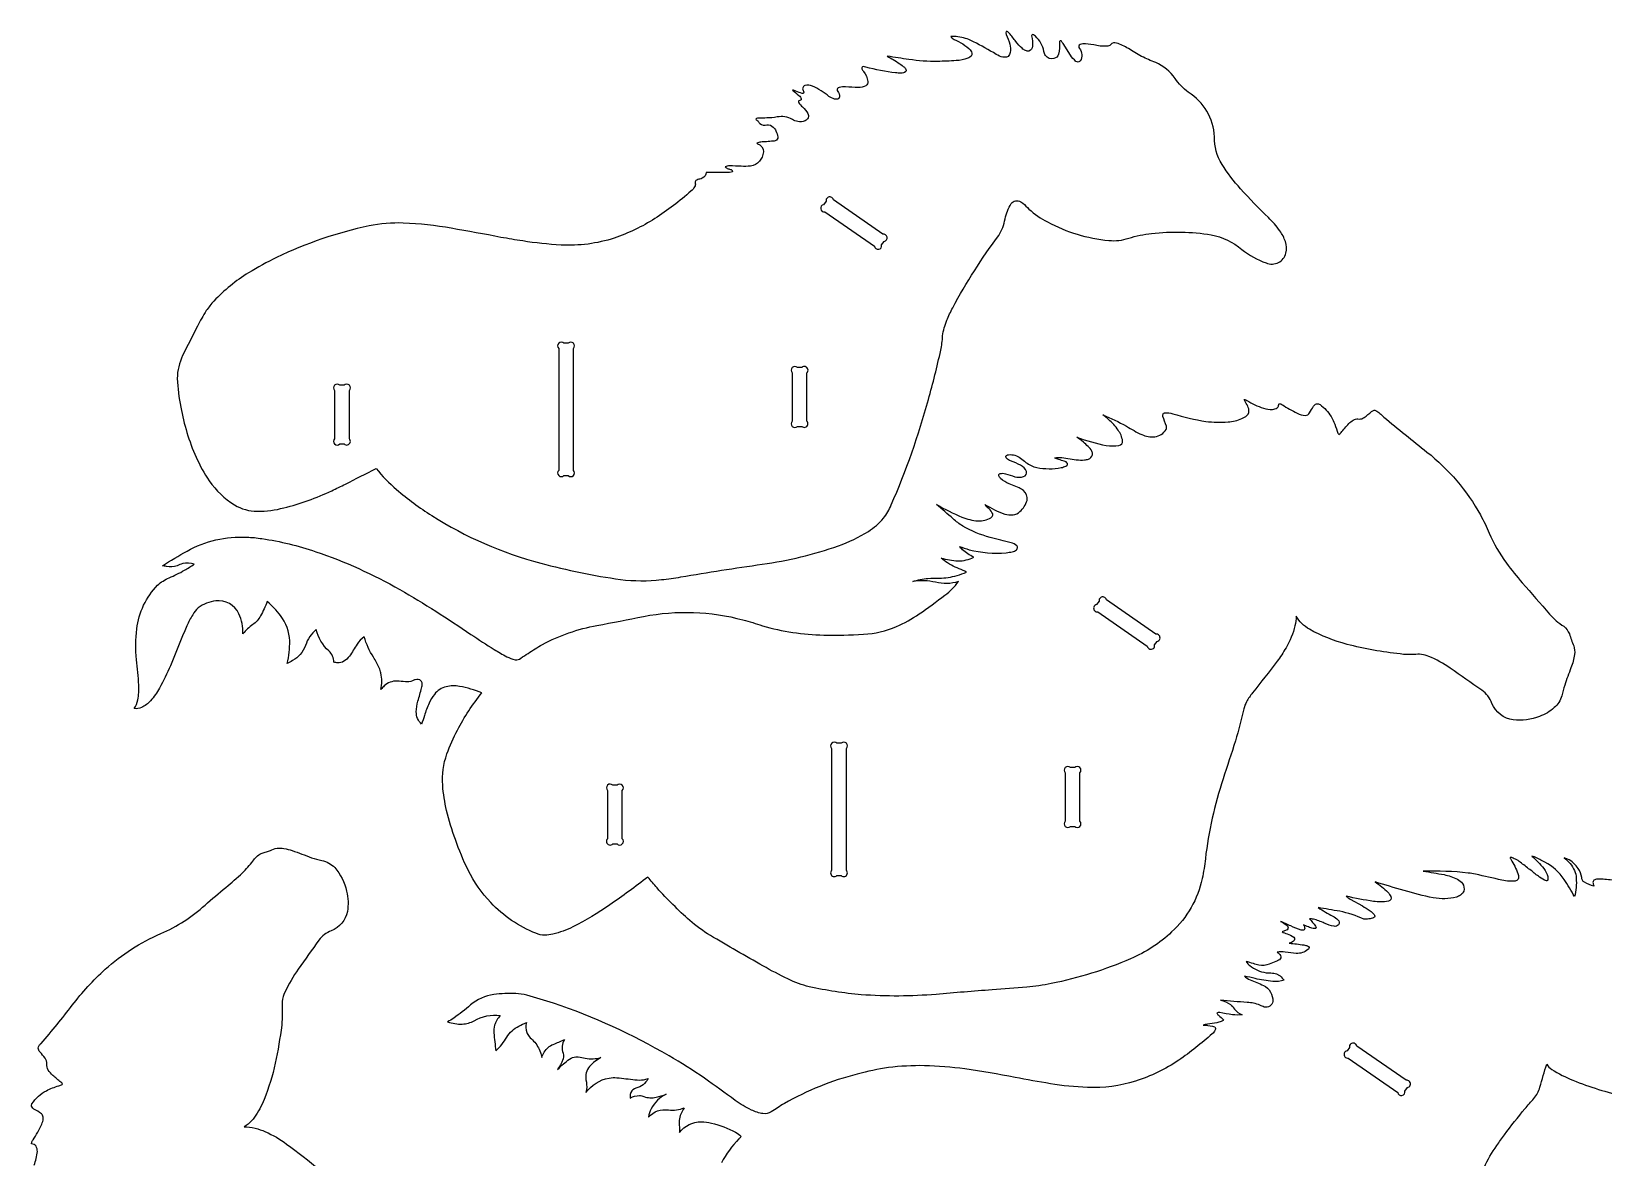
# Model space of a CAD drawing. Extents: x 0 to 56, y 0 to 52.4.
# Drawn here: x 9.13 to 35.87, y 33.21 to 52.36 of the extents above; entities that cross this region are included whole.
import ezdxf

# ---------------------------------------------------------------- set-up
doc = ezdxf.new("R2010")
doc.units = 0
doc.header["$MEASUREMENT"] = 0
doc.layers.get('0').update_dxf_attribs({"linetype": 'CONTINUOUS'})

msp = doc.modelspace()

# ---------------------------------------------------------------- linework, layer by layer
for points in [[(20.496, 49.846, 0.142837), (20.428, 49.821, 0.299758), (20.417, 49.777, -0.225991), (20.407, 49.716, -0.09232), (20.345, 49.642, -0.037544), (19.731, 49.175, -0.058932), (19.04, 48.844, -0.093512), (18.135, 48.725, -0.024982), (17.482, 48.794, -0.007114), (17.112, 48.856, 0.004603), (16.268, 49.01, 0.031877), (15.451, 49.099, 0.057032), (14.868, 49.051, 0.058995), (13.296, 48.514, 0.023354), (12.819, 48.253, 0.06408), (12.23, 47.773, 0.034102), (12.1, 47.61, 0.023633), (11.95, 47.345, 0.001351), (11.697, 46.845, 0.109745), (11.606, 46.455, 0.040663), (11.666, 45.968, 0.059281), (11.926, 45.117, 0.04222), (12.151, 44.713, 0.096163), (12.577, 44.306, 0.136015), (12.968, 44.197, 0.061795), (13.42, 44.255, 0.049026), (14.234, 44.547, 0.008195), (14.468, 44.66, 0.004886), (14.987, 44.926, 0.047739), (15.336, 44.568, 0.038445), (15.938, 44.124, 0.077962), (17.79, 43.315, 0.03169), (19.147, 43.037, 0.059083), (19.842, 43.035, 0.01782), (20.171, 43.08, -0.008067), (21.558, 43.296, 0.04967), (22.852, 43.609, 0.051387), (23.363, 43.855, 0.07159), (23.619, 44.078, 0.062994), (23.751, 44.305, 0.035702), (24.385, 46.099, 0.013722), (24.594, 46.935, 0.033619), (24.626, 47.179, -0.072498), (24.697, 47.445, -0.031161), (24.798, 47.659, -0.035937), (25.58, 48.889, 0.11535), (25.687, 49.169, -0.084781), (25.79, 49.429, -0.375127), (25.955, 49.462, -0.065697), (25.99, 49.438, -0.019998), (26.093, 49.337, 0.06837), (26.409, 49.117, 0.098197), (27.453, 48.803, 0.104378), (27.791, 48.841, -0.059936), (28.181, 48.919, -0.072381), (29.193, 48.898, -0.13522), (29.716, 48.65, 0.075756), (30.127, 48.42, 0.211381), (30.342, 48.427, 0.215333), (30.464, 48.587, 0.155186), (30.457, 48.784, 0.070609), (30.362, 48.967, 0.044923), (30.168, 49.192, -0.016436), (29.694, 49.681, -0.040496), (29.379, 50.096, -0.146493), (29.251, 50.567, 0.244161), (28.805, 51.324, -0.101004), (28.581, 51.56, 0.138306), (28.25, 51.831, -0.029463), (28.011, 51.934, -0.01419), (27.786, 52.066, 0.055098), (27.585, 52.16, 0.319688), (27.484, 52.131, -0.156111), (27.422, 52.106, -0.073955), (27.196, 52.13, 0.048158), (27.009, 52.145, 0.059129), (26.967, 52.137, 0.526747), (26.955, 52.066, -0.312495), (26.968, 51.858, -0.421085), (26.893, 51.848, -0.065588), (26.8, 51.956), (26.674, 52.155, -0.052954), (26.648, 52.191, 0.511332), (26.62, 52.192, 0.18989), (26.614, 52.177, -0.073247), (26.598, 51.972, -0.294765), (26.516, 51.898, -0.358757), (26.375, 51.951, -0.085538), (26.348, 52.017, 0.156816), (26.204, 52.279, 0.046439), (26.174, 52.302, 0.533494), (26.14, 52.282, -0.079446), (26.155, 52.106, -0.297828), (26.094, 52.024, -0.169332), (26.038, 52.031, -0.089949), (25.976, 52.071, -0.03812), (25.872, 52.187, -0.002892), (25.76, 52.33, 0.199713), (25.707, 52.358, 0.161984), (25.707, 52.307, -0.035241), (25.768, 52.141, -0.09194), (25.776, 52.001, -0.17602), (25.741, 51.934, -0.101386), (25.713, 51.92, -0.145417), (25.591, 51.94, -0.035253), (25.489, 51.997, 0.020019), (25.103, 52.206, 0.079414), (24.855, 52.272, 0.041662), (24.767, 52.272, 0.196999), (24.787, 52.243, 0.00418), (24.933, 52.166, -0.042823), (25.071, 52.07, -0.075371), (25.117, 52.012, -0.381176), (25.091, 51.919, -0.07786), (25.054, 51.901, -0.076994), (24.854, 51.861, -0.005823), (24.542, 51.847, -0.037168), (24.051, 51.881, -0.00915), (23.685, 51.937, 0.032734), (23.787, 51.881, -0.029272), (23.895, 51.806, -0.051916), (23.976, 51.748, -0.111328), (24.006, 51.7, -0.281222), (23.998, 51.674, -0.174885), (23.916, 51.648, -0.043748), (23.825, 51.654, -0.03235), (23.32, 51.749, 0.055775), (23.278, 51.761, 0.53975), (23.252, 51.723, 0.090686), (23.28, 51.679, -0.117087), (23.356, 51.507, -0.270419), (23.32, 51.433, -0.129193), (23.192, 51.402, -0.004521), (22.976, 51.415, 0.050816), (22.866, 51.406, 0.450055), (22.834, 51.354, 0.148034), (22.853, 51.319, -0.331922), (22.858, 51.218, -0.125177), (22.842, 51.207, -0.167581), (22.736, 51.228, -0.039156), (22.692, 51.254, 0.063094), (22.412, 51.428, 0.147875), (22.282, 51.437, 0.531295), (22.26, 51.344, -0.295731), (22.258, 51.306, -0.218572), (22.238, 51.304, -0.053055), (22.129, 51.344, 0.04586), (22.073, 51.359, 0.030592), (22.182, 51.268, -0.141728), (22.221, 51.212, -0.341933), (22.206, 51.187, -0.082451), (22.182, 51.177, 0.467813), (22.178, 51.146, 0.060776), (22.244, 51.073, -0.065831), (22.333, 50.963, -0.439605), (22.286, 50.839, -0.177985), (22.161, 50.826, -0.084436), (22.07, 50.861, 0.182455), (21.809, 50.903, -0.044623), (21.635, 50.886, -0.014495), (21.492, 50.883, 0.117121), (21.459, 50.876, 0.10902), (21.446, 50.865, 0.044578), (21.48, 50.836, 0.022359), (21.517, 50.791, 0.237887), (21.636, 50.77, -0.234438), (21.744, 50.729, -0.100177), (21.789, 50.665, -0.098276), (21.824, 50.564, -0.334011), (21.778, 50.497, -0.093893), (21.741, 50.49, 0.046442), (21.629, 50.481, -0.006097), (21.532, 50.477, 0.096081), (21.465, 50.459, 0.139469), (21.475, 50.448, -0.356492), (21.576, 50.308, -0.353544), (21.357, 50.068, -0.049224), (21.199, 50.065, 0.008852), (21.001, 50.071, 0.12059), (20.924, 50.053, 0.054751), (20.977, 50.021, -0.032943), (21.028, 50.008, -0.283515), (21.054, 49.972, -0.091176), (20.95, 49.958, 0.010028), (20.845, 49.961, -0.004296), (20.604, 49.961, -0.277745), (20.536, 49.86, -0.083981)], [(22.624, 49.288), (23.465, 48.704, 1), (23.588, 48.727), (23.63, 48.787, 1), (23.607, 48.91), (22.767, 49.493, 1), (22.644, 49.471), (22.602, 49.411, 1)], [(18.095, 46.966), (18.095, 44.893, 1), (18.183, 44.805), (18.256, 44.805, 1), (18.345, 44.893), (18.345, 46.966, 1), (18.256, 47.055), (18.183, 47.055, 1)], [(22.067, 46.552), (22.067, 45.729, 1), (22.156, 45.641), (22.229, 45.641, 1), (22.317, 45.729), (22.317, 46.552, 1), (22.229, 46.641), (22.156, 46.641, 1)], [(14.283, 46.253), (14.283, 45.43, 1), (14.371, 45.342), (14.444, 45.342, 1), (14.533, 45.43), (14.533, 46.253, 1), (14.444, 46.342), (14.371, 46.342, 1)], [(17.818, 41.932, -0.079043), (18.746, 42.254, 0.003836), (19.539, 42.41, -0.112726), (21.228, 42.35, -0.018382), (21.56, 42.251, 0.066441), (22.604, 42.092, 0.018178), (23.281, 42.105, 0.088482), (23.839, 42.239, 0.055063), (24.225, 42.45, 0.006398), (24.666, 42.769, 0.080548), (24.893, 43.002, -0.151445), (24.507, 42.991, 0.085207), (24.118, 43.004, -0.049272), (24.376, 43.055, -0.020161), (24.567, 43.059, 0.066512), (24.871, 43.106, 0.011947), (25.032, 43.159, 0.051817), (24.975, 43.192, -0.048321), (24.71, 43.319, -0.039551), (24.601, 43.402, 0.062515), (24.888, 43.353, 0.119061), (25.155, 43.416, -0.067947), (24.964, 43.544, -0.031119), (24.911, 43.599, 0.003824), (25.077, 43.544, 0.086554), (25.708, 43.492, 0.027734), (25.811, 43.509, 0.075362), (25.88, 43.539, 0.272317), (25.898, 43.59, 0.153628), (25.886, 43.61, 0.107668), (25.791, 43.662, 0.00468), (25.436, 43.753, -0.07117), (24.968, 43.945, -0.038302), (24.803, 44.07, 0.005101), (24.523, 44.311, 0.032398), (24.955, 44.098, 0.071511), (25.228, 44.033, 0.147983), (25.447, 44.088, 0.230176), (25.479, 44.133, 0.118083), (25.477, 44.152, 0.105765), (25.416, 44.238, -0.046792), (25.345, 44.315, 0.063509), (25.686, 44.15, 0.099865), (25.824, 44.137, 0.147904), (25.94, 44.191, 0.151784), (26.062, 44.383, 0.277411), (26, 44.548, 0.083251), (25.926, 44.595), (25.758, 44.663, -0.082674), (25.613, 44.755, -0.10502), (25.582, 44.8, -0.449585), (25.604, 44.839, -0.120739), (25.694, 44.836, 0.006927), (25.854, 44.785, 0.136853), (26.002, 44.787, 0.406145), (26.053, 44.875, 0.178601), (25.952, 44.979, 0.029653), (25.783, 45.053, -0.097317), (25.717, 45.097, -0.102957), (25.7, 45.121, -0.320962), (25.711, 45.146, -0.184478), (25.747, 45.159, -0.183243), (25.953, 45.102, -0.021923), (26.041, 45.029, 0.114375), (26.229, 44.942, 0.098572), (26.642, 44.939, 0.06385), (26.722, 44.967, 0.073001), (26.749, 44.987, 0.256419), (26.75, 45.009, 0.211404), (26.693, 45.05, -0.028929), (26.603, 45.078, -0.06355), (26.538, 45.099, -0.362139), (26.537, 45.105, -0.362139), (26.542, 45.107, -0.075257), (26.617, 45.114, -0.017274), (26.899, 45.073, 0.054482), (27.041, 45.07, 0.051034), (27.107, 45.084, 0.22447), (27.173, 45.157, 0.181687), (27.164, 45.219, 0.08075), (27.1, 45.3, 0.026791), (27.021, 45.371, -0.007244), (26.911, 45.46, 0.050209), (27.41, 45.317, 0.079281), (27.625, 45.316, 0.401951), (27.688, 45.395, 0.111892), (27.612, 45.576, 0.068627), (27.449, 45.757, 0.017085), (27.35, 45.839, -0.024527), (27.753, 45.644, 0.027899), (28.015, 45.5, 0.126008), (28.236, 45.464, 0.22989), (28.427, 45.589, 0.184261), (28.432, 45.644, -0.014914), (28.374, 45.811, -0.261559), (28.385, 45.863, -0.168414), (28.401, 45.87, -0.088315), (28.543, 45.856, 0.042931), (29.104, 45.726, 0.051766), (29.481, 45.716, 0.074134), (29.717, 45.773, 0.060908), (29.801, 45.824, 0.278394), (29.833, 45.937, 0.082859), (29.792, 46.03), (29.765, 46.073, -0.116267), (29.756, 46.097, -0.29966), (29.764, 46.097, -0.076836), (29.798, 46.082, 0.061445), (30.084, 45.951, 0.078079), (30.237, 45.93, 0.142308), (30.316, 45.956, 0.148609), (30.341, 45.994, -0.069316), (30.348, 46.029, -0.118912), (30.405, 46.008, 0.029215), (30.657, 45.864, 0.102116), (30.793, 45.828, 0.233889), (30.869, 45.87, 0.021879), (30.935, 45.982, -0.192623), (30.987, 46.025, -0.224041), (31.046, 46.011, -0.099646), (31.233, 45.807, -0.036716), (31.282, 45.715, -0.011422), (31.338, 45.557, 0.048518), (31.367, 45.5, 0.068613), (31.417, 45.551, -0.043007), (31.554, 45.706, -0.065782), (31.632, 45.757, -0.147347), (31.709, 45.765, 0.153593), (31.796, 45.791, 0.028021), (31.922, 45.893, -0.130856), (31.967, 45.914, -0.10524), (31.991, 45.912, -0.100076), (32.065, 45.862, 0.012647), (32.131, 45.799, 0.004974), (32.865, 45.205, -0.097683), (33.775, 44.134, -0.025447), (33.923, 43.827, 0.057048), (34.216, 43.316, 0.020448), (34.487, 42.981, -0.002705), (34.949, 42.448, 0.076681), (35.191, 42.241, -0.121344), (35.288, 42.113, 0.024259), (35.362, 41.908, -0.118792), (35.375, 41.762, -0.05738), (35.315, 41.535, 0.008831), (35.208, 41.242, 0.02587), (35.159, 41.057, -0.147884), (35.031, 40.857, -0.09944), (34.781, 40.708, -0.118237), (34.332, 40.648, -0.267266), (33.971, 40.929, 0.154765), (33.797, 41.155, -0.002283), (33.261, 41.528, 0.048306), (32.896, 41.73, 0.05585), (32.772, 41.764, 0.051464), (32.644, 41.76, -0.044974), (32.408, 41.77, -0.038064), (31.505, 41.934, -0.061053), (30.864, 42.19, -0.120014), (30.639, 42.412, -0.06348), (30.62, 42.251, -0.074184), (30.467, 41.874, -0.02738), (30.317, 41.646, -0.006022), (29.899, 41.112, 0.030562), (29.795, 40.956, 0.058133), (29.75, 40.838, -0.017574), (29.606, 40.292, -0.003165), (29.397, 39.647, 0.050038), (29.095, 38.288, -0.021631), (29.042, 37.951, -0.154733), (28.522, 37.042, -0.087497), (27.823, 36.586, -0.052454), (26.473, 36.164, -0.0211), (26.056, 36.102, -0.004593), (25.466, 36.058, 0.002667), (24.516, 35.981, -0.039032), (23.242, 35.975, -0.034607), (22.358, 36.111, -0.056044), (21.994, 36.243, -0.014219), (21.57, 36.464, -0.004957), (20.675, 36.983, -0.042438), (20.323, 37.236, -0.02345), (19.767, 37.792, -0.013891), (19.612, 37.976, -0.010842), (18.964, 37.502, -0.034041), (18.336, 37.129, -0.051132), (17.996, 37.004, -0.048395), (17.855, 36.987, -0.093249), (17.707, 37.019, -0.11009), (16.939, 37.543, -0.078041), (16.554, 38.092, -0.031575), (16.339, 38.612, -0.027342), (16.188, 39.108, -0.036065), (16.121, 39.537, -0.105446), (16.193, 40.071, -0.039511), (16.371, 40.475, -0.046926), (16.786, 41.11, 0.046955), (16.409, 41.219, 0.092654), (16.18, 41.214, 0.172462), (15.982, 41.083, 0.060351), (15.89, 40.933, 0.032585), (15.81, 40.721, -0.006243), (15.762, 40.576, -0.218533), (15.672, 40.786, -0.072741), (15.7, 40.97, 0.003821), (15.763, 41.191, 0.062879), (15.772, 41.267, 0.156778), (15.752, 41.315, 0.251342), (15.655, 41.333, 0.046514), (15.605, 41.311, -0.106571), (15.488, 41.296, 0.011804), (15.342, 41.309, 0.204784), (15.127, 41.227, 0.041014), (15.071, 41.167, 0.097399), (15.07, 41.447, 0.042551), (15.042, 41.533, 0.043414), (14.944, 41.715, -0.074631), (14.787, 42.062, 0.1046), (14.664, 41.936, -0.003713), (14.536, 41.733, -0.09619), (14.442, 41.645, -0.143051), (14.335, 41.621, -0.055113), (14.272, 41.631, 0.18044), (14.186, 41.823, -0.154482), (13.971, 42.184, 0.16158), (13.789, 41.916, -0.079709), (13.698, 41.761, -0.079523), (13.569, 41.658, -0.030025), (13.475, 41.607, 0.068509), (13.519, 41.994, 0.149832), (13.364, 42.423, 0.055498), (13.136, 42.662, -0.032422), (13.022, 42.417, -0.108806), (12.891, 42.27, 0.067676), (12.724, 42.115, 0.113347), (12.655, 42.454, 0.319612), (12.26, 42.672, 0.128593), (11.963, 42.554, 0.084964), (11.869, 42.438, 0.035779), (11.768, 42.247, 0.002757), (11.488, 41.571, -0.025513), (11.304, 41.189, -0.049967), (11.151, 40.975, -0.101074), (10.997, 40.86, -0.115958), (10.873, 40.84, 0.097611), (10.934, 40.99, 0.065285), (10.952, 41.241, 0.009169), (10.913, 41.673, -0.050823), (10.916, 42.197, -0.162457), (11.272, 42.941, -0.078237), (11.467, 43.066, 0.034949), (11.728, 43.194, 0.006977), (11.896, 43.297, 0.118672), (11.699, 43.307, 0.043278), (11.602, 43.271, -0.11403), (11.424, 43.259, -0.022874), (11.354, 43.272, -0.009193), (11.772, 43.52, -0.140481), (12.788, 43.757, -0.028748), (13.047, 43.732, -0.046098), (13.962, 43.51, -0.048161), (15.392, 42.865, -0.019677), (16.601, 42.103, 0.006202), (16.997, 41.847, 0.012573), (17.211, 41.724, 0.057494), (17.354, 41.672, 0.229435), (17.451, 41.697, -0.030215), (17.575, 41.78, -0.020905)], [(27.268, 42.486), (28.108, 41.902, 1), (28.232, 41.924), (28.273, 41.984, 1), (28.251, 42.107), (27.411, 42.691, 1), (27.288, 42.669), (27.246, 42.609, 1)], [(22.738, 40.164), (22.738, 38.091, 1), (22.827, 38.002), (22.9, 38.002, 1), (22.988, 38.091), (22.988, 40.164, 1), (22.9, 40.252), (22.827, 40.252, 1)], [(26.711, 39.75), (26.711, 38.927, 1), (26.799, 38.838), (26.873, 38.838, 1), (26.961, 38.927), (26.961, 39.75, 1), (26.873, 39.838), (26.799, 39.838, 1)], [(18.926, 39.451), (18.926, 38.628, 1), (19.015, 38.539), (19.088, 38.539, 1), (19.176, 38.628), (19.176, 39.451, 1), (19.088, 39.539), (19.015, 39.539, 1)], [(31.527, 34.897), (32.367, 34.313, 1), (32.49, 34.336), (32.532, 34.396, 1), (32.51, 34.519), (31.67, 35.102, 1), (31.547, 35.08), (31.505, 35.02, 1)]]:
    msp.add_lwpolyline(points, format="xyb", close=True)
for points in [[(9.17, 33.078, 0.082729), (9.226, 33.309, 0.129258), (9.203, 33.4, 0.160552), (9.169, 33.427, 0.061662), (9.126, 33.438, -0.217243), (9.13, 33.461, -0.049454), (9.152, 33.505, 0.039618), (9.302, 33.773, 0.064607), (9.326, 33.864, 0.115536), (9.316, 33.924, 0.099346), (9.294, 33.95, 0.031186), (9.166, 34.03, -0.306776), (9.128, 34.103, -0.095935), (9.134, 34.12, -0.129919), (9.381, 34.342, -0.058338), (9.591, 34.425, 0.044065), (9.649, 34.447, 0.406655), (9.65, 34.464, 0.082254), (9.628, 34.486, 0.014271), (9.489, 34.601, -0.050808), (9.411, 34.694, -0.168135), (9.389, 34.799, 0.116354), (9.382, 34.85, 0.069199), (9.358, 34.895, 0.022223), (9.271, 34.999, -0.157613), (9.24, 35.066, -0.190606), (9.256, 35.111, -0.015052), (9.29, 35.148, 0.018427), (9.819, 35.797, -0.041389), (10.381, 36.41, -0.082685), (11.327, 37.014, 0.082802), (12.079, 37.5, -0.012858), (12.434, 37.8, 0.018215), (12.713, 38.047, 0.031423), (12.894, 38.248, -0.158538), (13.034, 38.375), (13.19, 38.429, -0.17078), (13.421, 38.462, -0.036), (13.56, 38.427, -0.005405), (13.89, 38.305, 0.032329), (14.064, 38.26, -0.13457), (14.285, 38.137, -0.132564), (14.487, 37.735, -0.102662), (14.499, 37.39, -0.254906), (14.226, 37.063, 0.145718), (14.014, 36.904, -0.001731), (13.665, 36.411, 0.034952), (13.436, 36.019, 0.092588), (13.392, 35.861, 0.009541), (13.393, 35.66, -0.024808), (13.382, 35.455, -0.021269), (13.273, 34.811, -0.039461), (13.083, 34.192, -0.055589), (12.92, 33.891, -0.056251), (12.812, 33.775, -0.047071), (12.743, 33.73, -0.09855), (13.106, 33.645, -0.05491), (13.466, 33.436, -0.01128), (14.029, 32.999, 0.017062)], [(36.014, 37.922, 0.043659), (35.767, 37.941, 0.136816), (35.705, 37.921, 0.3018), (35.69, 37.871, 0.028157), (35.706, 37.819, -0.073707), (35.543, 37.887, -0.221861), (35.497, 37.968, 0.130179), (35.437, 38.12, 0.140705), (35.257, 38.282, 0.050015), (35.197, 38.301, -0.13031), (35.376, 38.087, -0.094543), (35.403, 37.956, -0.09126), (35.375, 37.644, 0.022495), (35.199, 37.936, 0.125271), (34.87, 38.231, -0.010814), (34.696, 38.318, 0.051269), (34.651, 38.331, -0.045271), (34.851, 38.122, -0.094994), (34.921, 37.983, -0.109229), (34.92, 37.926, -0.454646), (34.899, 37.914, -0.083646), (34.779, 37.975, -0.010608), (34.637, 38.088, -0.01721), (34.472, 38.214, 0.082737), (34.307, 38.306, 0.172863), (34.283, 38.307, 0.237707), (34.285, 38.293, 0.065087), (34.311, 38.247, -0.057169), (34.42, 38.003, -0.473562), (34.363, 37.909, -0.062092), (34.265, 37.906, -0.047173), (34.141, 37.924, 0.001863), (33.688, 38.024, 0.023888), (33.567, 38.044, 0.036279), (32.801, 38.075, -0.015622), (33.157, 38.017, -0.069695), (33.384, 37.938, -0.110127), (33.468, 37.866, -0.224797), (33.491, 37.737, -0.175857), (33.437, 37.67, -0.084472), (33.366, 37.636, -0.117498), (32.973, 37.623, -0.019325), (32.476, 37.747, -0.002501), (31.985, 37.893, -0.054082), (32.201, 37.717, -0.071113), (32.251, 37.643, -0.463055), (32.211, 37.567, -0.070702), (32.078, 37.552, -0.028684), (31.956, 37.563, -0.022037), (31.491, 37.651, 0.050412), (31.56, 37.602), (31.766, 37.484, -0.021276), (31.897, 37.403, -0.048188), (31.966, 37.342, -0.469879), (31.958, 37.285, -0.091742), (31.877, 37.263, -0.00944), (31.792, 37.258, 0.055897), (31.381, 37.394, 0.002204), (31.013, 37.456, 0.018829), (31.262, 37.312, -0.054703), (31.351, 37.25, -0.381959), (31.361, 37.166, -0.264445), (31.284, 37.139, -0.0699), (31.119, 37.192, 0.055658), (30.932, 37.259, 0.045028), (30.865, 37.266, -0.036443), (30.969, 37.142, -0.156539), (30.98, 37.111, -0.311212), (30.969, 37.099, -0.136679), (30.93, 37.103, -0.053748), (30.847, 37.129, 0.008031), (30.766, 37.161, -0.128773), (30.786, 37.104, -0.391834), (30.749, 37.073, -0.08603), (30.726, 37.075, -0.043027), (30.548, 37.144, 0.01633), (30.373, 37.222, -0.084789), (30.491, 37.145, -0.432885), (30.484, 37.081, -0.082998), (30.458, 37.066, -0.011168), (30.399, 37.047, 0.077455), (30.487, 37.011, -0.122577), (30.598, 36.953, -0.164798), (30.614, 36.914, -0.236377), (30.595, 36.884, -0.063321), (30.522, 36.849, -0.021848), (30.771, 36.821, -0.044439), (30.834, 36.805, -0.175856), (30.86, 36.78, -0.204633), (30.858, 36.763, -0.11271), (30.839, 36.743, -0.189622), (30.642, 36.677, -0.024729), (30.455, 36.701, 0.085881), (30.315, 36.697, -0.12826), (30.374, 36.641, -0.368373), (30.356, 36.571, -0.065221), (30.32, 36.552), (30.183, 36.496, -0.154003), (30.007, 36.48, -0.029158), (29.913, 36.504, 0.01399), (29.789, 36.54, 0.091416), (29.852, 36.47, 0.128924), (30.127, 36.349, 0.016585), (30.24, 36.344, -0.080197), (30.326, 36.321, -0.06403), (30.365, 36.295, -0.033284), (30.436, 36.221, -0.104506), (30.241, 36.202, -0.041337), (29.941, 36.25, 0.006892), (29.759, 36.292, 0.11525), (29.857, 36.227, -0.014521), (30.084, 36.133, -0.168538), (30.202, 36.02, -0.154652), (30.241, 35.861, -0.469234), (30.098, 35.765, -0.049169), (30.024, 35.798, 0.077573), (29.806, 35.844, -0.012455), (29.355, 35.884, -0.086044), (29.521, 35.81, -0.0961), (29.591, 35.731, 0.160183), (29.723, 35.635, -0.06304), (29.555, 35.635, -0.018931), (29.34, 35.671, 0.159681), (29.291, 35.664, 0.132878), (29.318, 35.625, 0.014127), (29.406, 35.55, -0.172666), (29.363, 35.518, -0.034165), (29.288, 35.498, -0.010551), (29.132, 35.473, 0.023494), (29.056, 35.458, -0.022736), (29.216, 35.441, -0.071504), (29.254, 35.426, -0.334129), (29.262, 35.376, -0.122981), (29.209, 35.309, -0.032953), (28.643, 34.861, -0.07157), (27.906, 34.504, -0.083624), (27.091, 34.397, -0.032349), (26.458, 34.462, -0.008186), (25.859, 34.569, 0.01172), (25.004, 34.712, 0.026613), (24.316, 34.768, 0.036187), (23.704, 34.735, 0.030241), (23.174, 34.624, 0.068991), (21.933, 34.123, 0.00841), (21.707, 33.982, -0.172024), (21.57, 33.953, -0.076545), (21.373, 34.014, -0.047436), (21.098, 34.178, 0.004302), (20.576, 34.554, 0.02158), (19.971, 34.934, 0.050864), (18.008, 35.83, 0.015263), (17.551, 35.967, 0.057995), (17.365, 35.994, 0.042491), (16.99, 35.977, 0.136179), (16.595, 35.801, -0.024958), (16.308, 35.578, -0.020901), (16.205, 35.514, 0.086535), (16.454, 35.475, 0.113114), (16.657, 35.533, -0.16949), (17.099, 35.619, 0.101851), (17.003, 35.455, 0.101538), (16.992, 35.326, 0.014154), (17.027, 35.021, 0.065239), (17.211, 35.252, -0.133185), (17.417, 35.442, -0.028557), (17.544, 35.5, 0.154876), (17.551, 35.332, 0.086659), (17.592, 35.264, 0.024569), (17.668, 35.187, -0.10504), (17.783, 34.994, -0.03155), (17.808, 34.907, -0.132291), (17.914, 35.078, -0.088423), (18.003, 35.13, 0.003513), (18.192, 35.211, 0.230419), (18.171, 34.981, -0.162319), (18.16, 34.856, -0.035702), (18.138, 34.806, -0.023163), (18.077, 34.704, -0.049541), (18.28, 34.88, -0.105584), (18.388, 34.92, -0.048931), (18.428, 34.92, -0.027581), (18.545, 34.896, 0.111845), (18.813, 34.906, 0.084994), (18.621, 34.756, 0.224068), (18.559, 34.527, -0.075505), (18.568, 34.363, -0.04418), (18.557, 34.31, -0.193589), (18.951, 34.558, -0.05978), (19.086, 34.564, -0.010402), (19.391, 34.527, 0.048418), (19.537, 34.529, 0.046813), (19.617, 34.548, -0.214666), (19.408, 34.386, 0.179824), (19.322, 34.314, 0.086353), (19.311, 34.279, 0.053886), (19.311, 34.218, -0.136227), (19.468, 34.26, -0.086917), (19.544, 34.243, 0.14958), (19.752, 34.232, 0.037106), (19.924, 34.284, 0.151086), (19.666, 34.035, 0.093189), (19.622, 33.894, -0.259264), (19.963, 34.015, 0.146128), (20.229, 34.054, 0.039062), (20.162, 33.921, 0.091357), (20.144, 33.806, 0.007121), (20.152, 33.632, -0.242684), (20.518, 33.813, -0.066586), (20.694, 33.793, -0.066447), (21.104, 33.635, -0.059809), (21.197, 33.565, -0.059991), (21.159, 33.523, 0.063229), (20.863, 33.117, 0.02647)], [(33.838, 33.037, -0.051122), (34.055, 33.41, -0.018027), (34.182, 33.592, -0.009966), (34.531, 34.037, -0.004566), (34.683, 34.21, 0.103745), (34.787, 34.402, -0.019482), (34.905, 34.794, 0.130507), (34.987, 34.705, 0.050615), (35.348, 34.521, 0.040567), (36.227, 34.246, 0.039309)]]:
    msp.add_lwpolyline(points, format="xyb")

doc.saveas('drawing.dxf')
